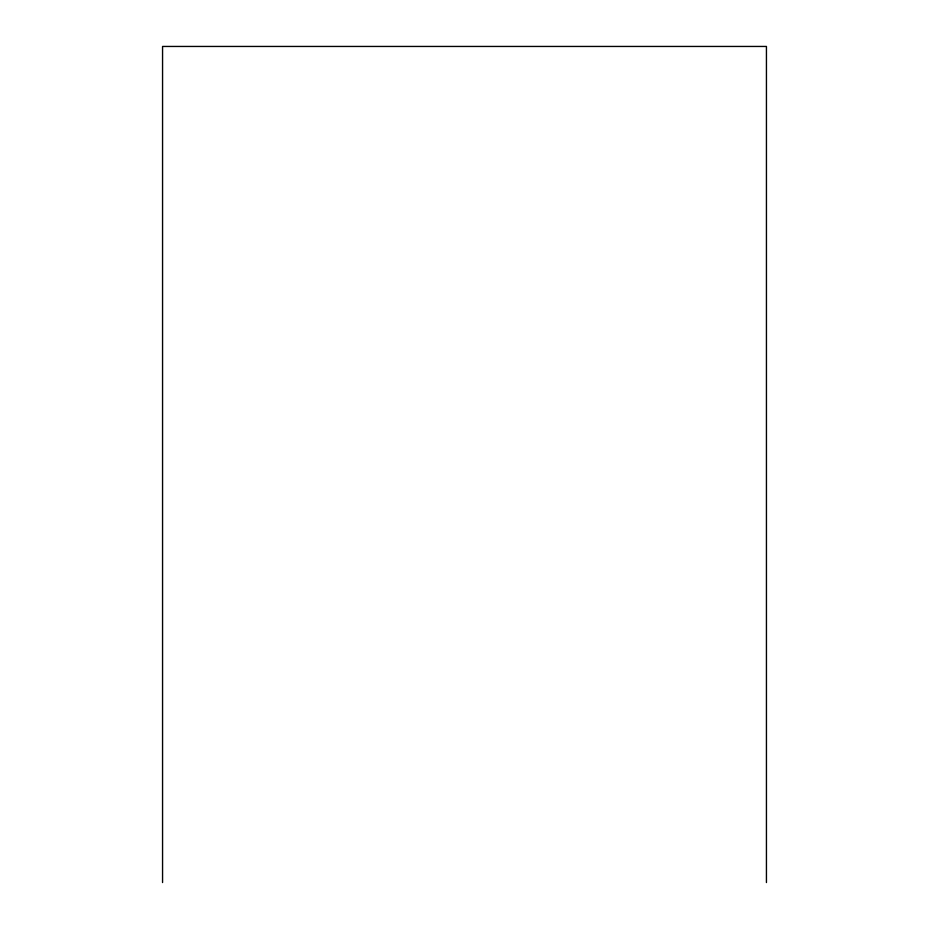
<?xml version="1.0" encoding="UTF-8"?>
<svg xmlns="http://www.w3.org/2000/svg" width="929" height="929" viewBox="0 0 929 929"><rect width="100%" height="100%" fill="white"/><g stroke="black" fill="none" stroke-linecap="round" stroke-linejoin="round"><path stroke-width="1.39" d="M766.437 882.55L766.437 46.45L162.563 46.45L162.563 882.55"/></g></svg>
